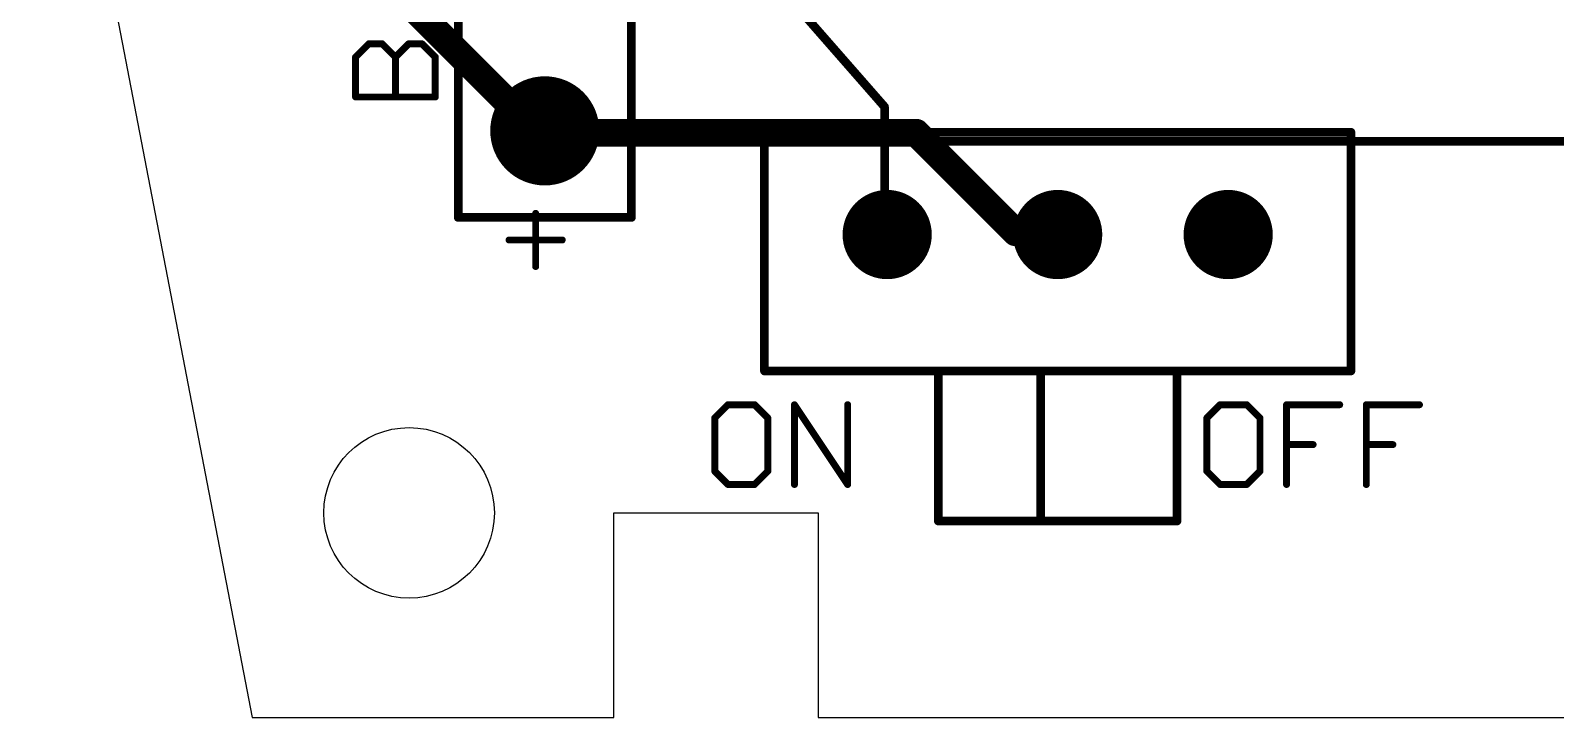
# Model space of a CAD drawing. Extents: x -2 to 100, y 0 to 40.
# Drawn here: x 9.45 to 31.81, y 0 to 10.07 of the extents above; entities that cross this region are included whole.
import ezdxf

# ---------------------------------------------------------------- set-up
doc = ezdxf.new("R2010")
doc.units = 0
for name, color, linetype in [('1', 14, 'CONTINUOUS'), ('16', 174, 'CONTINUOUS'), ('17', 94, 'CONTINUOUS'), ('20', 178, 'CONTINUOUS'), ('21', 250, 'CONTINUOUS'), ('22', 250, 'CONTINUOUS'), ('23', 178, 'CONTINUOUS'), ('24', 178, 'CONTINUOUS'), ('25', 250, 'CONTINUOUS')]:
    doc.layers.add(name, color=color, linetype=linetype)

# ---------------------------------------------------------------- blocks, each defined once
blk = doc.blocks.new('ROUNDP')
at = {"const_width": 0.5}
blk.add_lwpolyline([(0, -0.25, 1), (0, 0.25, 1), (0, -0.25)], format="xyb", dxfattribs=at)

msp = doc.modelspace()

# ---------------------------------------------------------------- linework, layer by layer
at = {"layer": '1', "const_width": 0.4064}
for points in [[(17.018, 8.5725), (16.99, 8.6)], [(17.018, 8.5725), (22.4345, 8.5725)], [(22.4345, 8.5725), (23.895, 7.112)], [(23.895, 7.112), (24.4475, 7.112)], [(24.4475, 7.112), (24.51, 7.08)]]:
    msp.add_lwpolyline(points, dxfattribs=at)
at = {"layer": '1', "const_width": 0.2032}
for points in [[(17.0612, 8.6725, 1), (16.9188, 8.5275)], [(17.018, 8.6741, 1), (17.018, 8.4709)], [(16.9468, 8.5, 1), (17.0892, 8.645)], [(22.5063, 8.6443, 1), (22.3627, 8.5007)], [(22.4345, 8.4709, 1), (22.4345, 8.6741)], [(23.895, 7.2136, 1), (23.895, 7.0104)], [(23.8232, 7.0402, 1), (23.9668, 7.1838)], [(24.4938, 7.2024, 1), (24.4012, 7.0216)], [(24.4475, 7.0104, 1), (24.4475, 7.2136)], [(24.4637, 6.9896, 1), (24.5563, 7.1704)]]:
    msp.add_lwpolyline(points, format="xyb", dxfattribs=at)
at = {"layer": '16'}
for points, const_width in [([(9.652, 15.8115), (16.8275, 8.636)], 0.4064), ([(21.971, 8.9535), (16.367, 15.3575)], 0.127), ([(21.971, 8.4455), (21.971, 8.9535)], 0.127), ([(16.8275, 8.636), (16.9545, 8.636)], 0.4064), ([(16.9545, 8.636), (16.99, 8.6)], 0.4064), ([(21.971, 7.112), (21.971, 8.4455)], 0.127), ([(21.971, 8.4455), (36.195, 8.4455)], 0.127), ([(21.971, 7.112), (22.01, 7.08)], 0.127)]:
    msp.add_lwpolyline(points, dxfattribs=dict(at, const_width=const_width))
for points, const_width in [([(22.0027, 8.9535, 1), (21.9393, 8.9535)], 0.0635), ([(21.9471, 8.9326, 1), (21.9949, 8.9744)], 0.0635), ([(16.8275, 8.7376, 1), (16.8275, 8.5344)], 0.2032), ([(16.7557, 8.5642, 1), (16.8993, 8.7078)], 0.2032), ([(17.0268, 8.7073, 1), (16.8822, 8.5647)], 0.2032), ([(16.9177, 8.5287, 1), (17.0623, 8.6713)], 0.2032), ([(16.9545, 8.5344, 1), (16.9545, 8.7376)], 0.2032), ([(21.971, 8.4773, 1), (21.971, 8.4138)], 0.0635), ([(22.0027, 8.4455, 1), (21.9393, 8.4455)], 0.0635), ([(21.9393, 8.4455, 1), (22.0027, 8.4455)], 0.0635), ([(21.9911, 7.1365, 1), (21.9509, 7.0875)], 0.0635), ([(21.9393, 7.112, 1), (22.0027, 7.112)], 0.0635), ([(21.9899, 7.0555, 1), (22.0301, 7.1045)], 0.0635)]:
    msp.add_lwpolyline(points, format="xyb", dxfattribs=dict(at, const_width=const_width))
at = {"layer": '20'}
for p, q in [((10, 14), (12.7, 0)), ((18, 0), (18, 3)), ((18, 3), (21, 3)), ((21, 3), (21, 0)), ((12.7, 0), (18, 0)), ((21, 0), (51, 0))]:
    msp.add_line(p, q, dxfattribs=at)
msp.add_circle((15, 3), 1.25, dxfattribs=at)
at = {"layer": '21', "const_width": 0.0635}
for points in [[(20.21, 8.6118, 1), (20.21, 8.5482)], [(20.2417, 8.58, 1), (20.1783, 8.58)], [(28.8418, 8.58, 1), (28.7783, 8.58)], [(28.81, 8.5482, 1), (28.81, 8.6118)], [(20.21, 5.1117, 1), (20.21, 5.0483)], [(22.7918, 5.08, 1), (22.7283, 5.08)], [(24.2918, 5.08, 1), (24.2283, 5.08)], [(26.2918, 5.08, 1), (26.2283, 5.08)], [(28.81, 5.0483, 1), (28.81, 5.1117)], [(20.1783, 5.08, 1), (20.2417, 5.08)], [(28.7783, 5.08, 1), (28.8418, 5.08)], [(22.76, 2.9118, 1), (22.76, 2.8483)], [(22.7283, 2.88, 1), (22.7918, 2.88)], [(24.26, 2.9118, 1), (24.26, 2.8483)], [(24.2283, 2.88, 1), (24.2918, 2.88)], [(24.26, 2.8483, 1), (24.26, 2.9118)], [(26.2283, 2.88, 1), (26.2918, 2.88)], [(26.26, 2.8483, 1), (26.26, 2.9118)]]:
    msp.add_lwpolyline(points, format="xyb", dxfattribs=at)
at = {"layer": '21', "const_width": 0.127}
for points in [[(20.21, 8.58), (28.81, 8.58)], [(20.21, 5.08), (20.21, 8.58)], [(28.81, 8.58), (28.81, 5.08)], [(28.81, 5.08), (20.21, 5.08)], [(22.76, 5.08), (22.76, 2.88)], [(24.26, 5.08), (24.26, 2.88)], [(26.26, 2.88), (26.26, 5.08)], [(22.76, 2.88), (24.26, 2.88)], [(24.26, 2.88), (26.26, 2.88)]]:
    msp.add_lwpolyline(points, dxfattribs=at)
at = {"layer": '22', "const_width": 0.127}
for points in [[(15.72, 7.33), (15.72, 13.68)], [(18.26, 13.68), (18.26, 7.33)], [(18.26, 7.33), (15.72, 7.33)]]:
    msp.add_lwpolyline(points, dxfattribs=at)
at = {"layer": '22', "const_width": 0.0635}
for points in [[(15.72, 7.3617, 1), (15.72, 7.2983)], [(18.26, 7.2983, 1), (18.26, 7.3617)], [(15.6883, 7.33, 1), (15.7518, 7.33)], [(18.2283, 7.33, 1), (18.2918, 7.33)]]:
    msp.add_lwpolyline(points, format="xyb", dxfattribs=at)
at = {"layer": '23'}
msp.add_point((24.51, 7.08), dxfattribs=at)
at = {"layer": '24'}
msp.add_point((16.99, 8.6), dxfattribs=at)
at = {"layer": '25', "const_width": 0.1016}
for points in [[(14.2148, 9.6814), (14.4097, 9.8763)], [(14.4097, 9.8763), (14.6046, 9.8763)], [(14.6046, 9.8763), (14.7995, 9.6814)], [(14.7995, 9.6814), (14.9944, 9.8763)], [(14.9944, 9.8763), (15.1893, 9.8763)], [(15.1893, 9.8763), (15.3842, 9.6814)], [(14.2148, 9.0967), (14.2148, 9.6814)], [(14.7995, 9.0967), (14.7995, 9.6814)], [(15.3842, 9.6814), (15.3842, 9.0967)], [(15.3842, 9.0967), (14.2148, 9.0967)], [(16.8559, 7.3903), (16.8559, 6.6107)], [(16.4661, 7.0005), (17.2457, 7.0005)], [(19.6763, 4.5852), (19.4814, 4.3903)], [(20.0661, 4.5852), (19.6763, 4.5852)], [(20.261, 4.3903), (20.0661, 4.5852)], [(20.6508, 3.4158), (20.6508, 4.5852)], [(20.6508, 4.5852), (21.4304, 3.4158)], [(21.4304, 3.4158), (21.4304, 4.5852)], [(26.8916, 4.5852), (26.6967, 4.3903)], [(27.2814, 4.5852), (26.8916, 4.5852)], [(27.4763, 4.3903), (27.2814, 4.5852)], [(27.8661, 3.4158), (27.8661, 4.5852)], [(27.8661, 4.5852), (28.6457, 4.5852)], [(29.0355, 3.4158), (29.0355, 4.5852)], [(29.0355, 4.5852), (29.8151, 4.5852)], [(19.4814, 4.3903), (19.4814, 3.6107)], [(20.261, 3.6107), (20.261, 4.3903)], [(26.6967, 4.3903), (26.6967, 3.6107)], [(27.4763, 3.6107), (27.4763, 4.3903)], [(27.8661, 4.0005), (28.2559, 4.0005)], [(29.0355, 4.0005), (29.4253, 4.0005)], [(19.4814, 3.6107), (19.6763, 3.4158)], [(20.0661, 3.4158), (20.261, 3.6107)], [(26.6967, 3.6107), (26.8916, 3.4158)], [(27.2814, 3.4158), (27.4763, 3.6107)], [(19.6763, 3.4158), (20.0661, 3.4158)], [(26.8916, 3.4158), (27.2814, 3.4158)]]:
    msp.add_lwpolyline(points, dxfattribs=at)
at = {"layer": '25', "const_width": 0.0508}
for points in [[(14.4097, 9.9017, 1), (14.4097, 9.8509)], [(14.4277, 9.8583, 1), (14.3917, 9.8943)], [(14.6226, 9.8943, 1), (14.5866, 9.8583)], [(14.6046, 9.8509, 1), (14.6046, 9.9017)], [(14.9944, 9.9017, 1), (14.9944, 9.8509)], [(15.0124, 9.8583, 1), (14.9764, 9.8943)], [(15.2073, 9.8943, 1), (15.1713, 9.8583)], [(15.1893, 9.8509, 1), (15.1893, 9.9017)], [(14.1968, 9.6994, 1), (14.2328, 9.6634)], [(14.2402, 9.6814, 1), (14.1894, 9.6814)], [(14.7815, 9.6994, 1), (14.8175, 9.6634)], [(14.8249, 9.6814, 1), (14.7741, 9.6814)], [(14.7815, 9.6634, 1), (14.8175, 9.6994)], [(15.4096, 9.6814, 1), (15.3588, 9.6814)], [(15.3662, 9.6634, 1), (15.4022, 9.6994)], [(14.2148, 9.1221, 1), (14.2148, 9.0713)], [(14.1894, 9.0967, 1), (14.2402, 9.0967)], [(14.7741, 9.0967, 1), (14.8249, 9.0967)], [(15.3588, 9.0967, 1), (15.4096, 9.0967)], [(15.3842, 9.0713, 1), (15.3842, 9.1221)], [(16.8813, 7.3903, 1), (16.8305, 7.3903)], [(16.4661, 7.0259, 1), (16.4661, 6.9751)], [(17.2457, 6.9751, 1), (17.2457, 7.0259)], [(16.8305, 6.6107, 1), (16.8813, 6.6107)], [(19.6763, 4.6106, 1), (19.6763, 4.5598)], [(19.6943, 4.5672, 1), (19.6583, 4.6032)], [(20.0841, 4.6032, 1), (20.0481, 4.5672)], [(20.0661, 4.5598, 1), (20.0661, 4.6106)], [(20.6762, 4.5852, 1), (20.6254, 4.5852)], [(20.6719, 4.5993, 1), (20.6297, 4.5711)], [(21.4558, 4.5852, 1), (21.405, 4.5852)], [(26.8916, 4.6106, 1), (26.8916, 4.5598)], [(26.9096, 4.5672, 1), (26.8736, 4.6032)], [(27.2994, 4.6032, 1), (27.2634, 4.5672)], [(27.2814, 4.5598, 1), (27.2814, 4.6106)], [(27.8915, 4.5852, 1), (27.8407, 4.5852)], [(27.8661, 4.6106, 1), (27.8661, 4.5598)], [(28.6457, 4.5598, 1), (28.6457, 4.6106)], [(29.0609, 4.5852, 1), (29.0101, 4.5852)], [(29.0355, 4.6106, 1), (29.0355, 4.5598)], [(29.8151, 4.5598, 1), (29.8151, 4.6106)], [(19.4634, 4.4083, 1), (19.4994, 4.3723)], [(19.5068, 4.3903, 1), (19.456, 4.3903)], [(20.2864, 4.3903, 1), (20.2356, 4.3903)], [(20.243, 4.3723, 1), (20.279, 4.4083)], [(26.6787, 4.4083, 1), (26.7147, 4.3723)], [(26.7221, 4.3903, 1), (26.6713, 4.3903)], [(27.5017, 4.3903, 1), (27.4509, 4.3903)], [(27.4583, 4.3723, 1), (27.4943, 4.4083)], [(27.8661, 4.0259, 1), (27.8661, 3.9751)], [(28.2559, 3.9751, 1), (28.2559, 4.0259)], [(29.0355, 4.0259, 1), (29.0355, 3.9751)], [(29.4253, 3.9751, 1), (29.4253, 4.0259)], [(19.4994, 3.6287, 1), (19.4634, 3.5927)], [(19.456, 3.6107, 1), (19.5068, 3.6107)], [(20.2356, 3.6107, 1), (20.2864, 3.6107)], [(20.279, 3.5927, 1), (20.243, 3.6287)], [(26.7147, 3.6287, 1), (26.6787, 3.5927)], [(26.6713, 3.6107, 1), (26.7221, 3.6107)], [(27.4509, 3.6107, 1), (27.5017, 3.6107)], [(27.4943, 3.5927, 1), (27.4583, 3.6287)], [(19.6763, 3.4412, 1), (19.6763, 3.3904)], [(19.6583, 3.3978, 1), (19.6943, 3.4338)], [(20.0481, 3.4338, 1), (20.0841, 3.3978)], [(20.0661, 3.3904, 1), (20.0661, 3.4412)], [(20.6254, 3.4158, 1), (20.6762, 3.4158)], [(21.405, 3.4158, 1), (21.4558, 3.4158)], [(21.4093, 3.4017, 1), (21.4515, 3.4299)], [(26.8916, 3.4412, 1), (26.8916, 3.3904)], [(26.8736, 3.3978, 1), (26.9096, 3.4338)], [(27.2634, 3.4338, 1), (27.2994, 3.3978)], [(27.2814, 3.3904, 1), (27.2814, 3.4412)], [(27.8407, 3.4158, 1), (27.8915, 3.4158)], [(29.0101, 3.4158, 1), (29.0609, 3.4158)]]:
    msp.add_lwpolyline(points, format="xyb", dxfattribs=at)

# ---------------------------------------------------------------- block references
at = {"layer": '17', "xscale": 1.6002, "yscale": 1.6002, "rotation": 90}
msp.add_blockref('ROUNDP', (16.99, 8.6), dxfattribs=at)
msp.add_blockref('ROUNDP', (16.99, 8.6), dxfattribs=at)
at = {"layer": '17', "xscale": 1.308, "yscale": 1.308}
for p in [(22.01, 7.08), (22.01, 7.08), (24.51, 7.08), (24.51, 7.08), (27.01, 7.08), (27.01, 7.08)]:
    msp.add_blockref('ROUNDP', p, dxfattribs=at)

doc.saveas('drawing.dxf')
